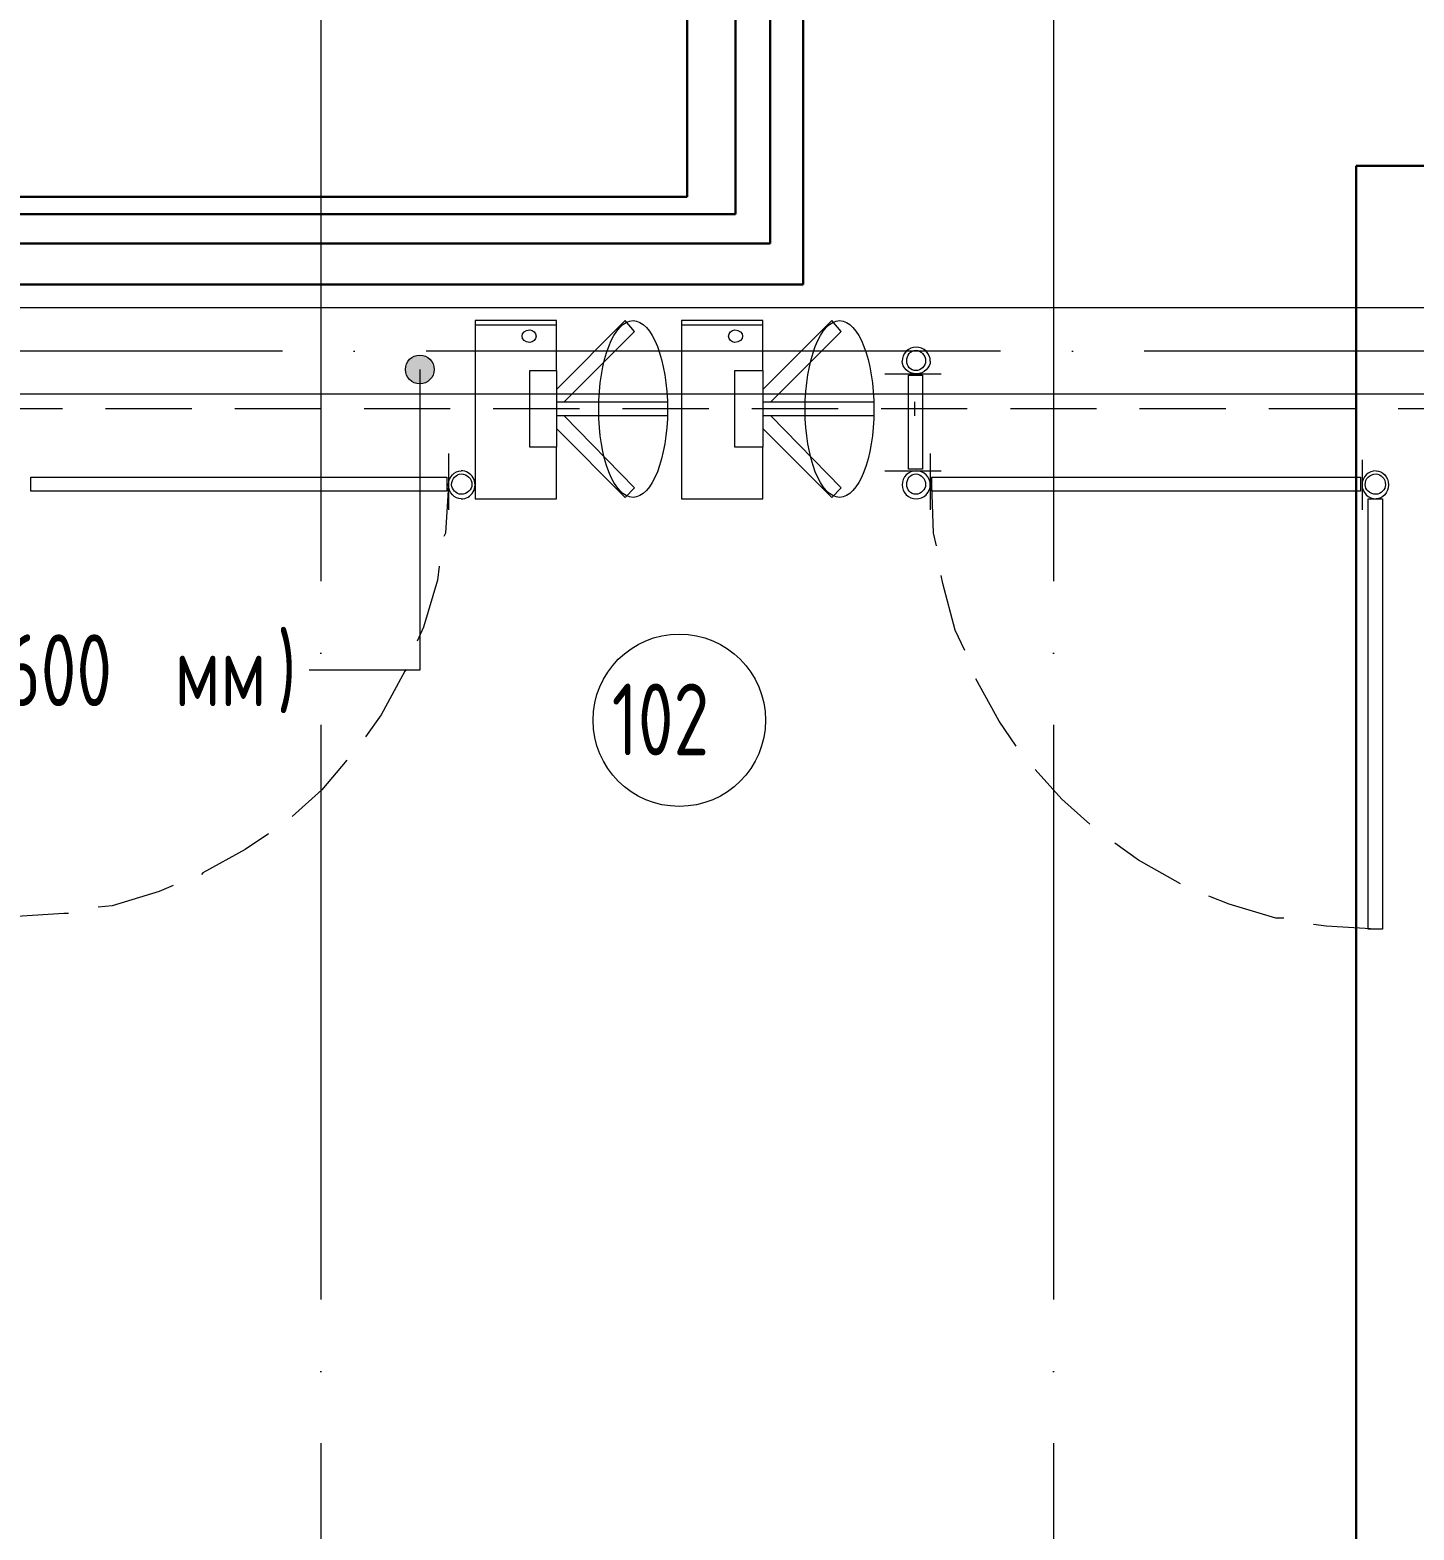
# Model space of a CAD drawing. Header units: millimetres. Extents: x -1073752 to 1436911, y -1379358 to 94781.
# Drawn here: x -1026380 to -1021562, y -915573 to -910352 of the extents above; entities that cross this region are included whole.
import ezdxf

# ---------------------------------------------------------------- set-up
doc = ezdxf.new("R2010")
doc.units = ezdxf.units.MM
for name, pattern in [('ADSK_Линия сетки', [25, 20, -2.5, 0, -2.5]), ('ADSK_Сверху', [450, 300, -150]), ('ADSK_Штриховая_ш3 п1_5', [4.5, 3, -1.5])]:
    doc.linetypes.add(name, pattern=pattern)
for name, color, linetype, lineweight in [('PDF _Геометрия', 7, 'Continuous', 9), ('Аннотация', 7, 'Continuous', 18), ('лс', 5, 'Continuous', 30), ('Марки помещений', 7, 'Continuous', 20), ('Оси', 252, 'Continuous', 9)]:
    doc.layers.add(name, color=color, linetype=linetype, lineweight=lineweight)
doc.layers.add('Линии', color=7, linetype='Continuous', lineweight=9, true_color=0x00a600)
doc.styles.add('GOST Common_3', font='', dxfattribs={"height": 3.5})
doc.styles.get('GOST Common_3').set_extended_font_data('GOST 2.304 type A')

# ---------------------------------------------------------------- blocks, each defined once
blk = doc.blocks.new('1 этаж')
at = {"layer": 'Аннотация', "lineweight": 9, "true_color": 0x636466}
h = blk.add_hatch(color=251, dxfattribs=at)
edge = h.paths.add_edge_path()
edge.add_arc((-32611.8, -14057.8), 50, 0, 360)
at = {"layer": 'PDF _Геометрия', "color": 251, "true_color": 0x636466}
for p, q in [((-32136.1, -13903.9), (-32419.2, -13903.9)), ((-31417.3, -13903.9), (-31700.4, -13903.9)), ((-30992.6, -14072.7), (-30796.5, -14072.7)), ((-32136.1, -14170.7), (-31749.4, -14170.7)), ((-31417.3, -14170.7), (-31030.7, -14170.7)), ((-30889.1, -14170.7), (-30889.1, -14219.7)), ((-31749.4, -14219.7), (-32136.1, -14219.7)), ((-31030.7, -14219.7), (-31417.3, -14219.7)), ((-32511.8, -14350.4), (-32511.8, -14546.4)), ((-30834.6, -14350.4), (-30834.6, -14546.4)), ((-29331.8, -14372.2), (-29331.8, -14546.4)), ((-30992.6, -14410.3), (-30796.5, -14410.3))]:
    blk.add_line(p, q, dxfattribs=at)
at = {"layer": 'PDF _Геометрия', "color": 251, "true_color": 0x636466, "flags": 128}
for points in [[(-32136.1, -14061.8), (-32136.1, -13887.6), (-32419.2, -13887.6), (-32419.2, -14508.3), (-32136.1, -14508.3), (-32136.1, -14328.6), (-32228.6, -14328.6), (-32228.6, -14061.8), (-32136.1, -14061.8), (-32136.1, -14328.6)], [(-32108.8, -14170.7), (-31863.8, -13925.7), (-31896.5, -13887.6), (-32136.1, -14127.2)], [(-31417.3, -14061.8), (-31417.3, -13887.6), (-31700.4, -13887.6), (-31700.4, -14508.3), (-31417.3, -14508.3), (-31417.3, -14328.6), (-31515.3, -14328.6), (-31515.3, -14061.8), (-31417.3, -14061.8), (-31417.3, -14328.6)], [(-31390.1, -14170.7), (-31145, -13925.7), (-31177.7, -13887.6), (-31417.3, -14127.2)], [(-30861.9, -14404.9), (-30910.9, -14404.9), (-30910.9, -14078.2), (-30861.9, -14078.2), (-30861.9, -14404.9)], [(-32108.8, -14219.7), (-31863.8, -14470.2), (-31896.5, -14502.9), (-32136.1, -14263.3)], [(-31390.1, -14219.7), (-31145, -14470.2), (-31177.7, -14502.9), (-31417.3, -14263.3)], [(-33965.6, -14481.1), (-33965.6, -14432.1), (-32517.2, -14432.1), (-32517.2, -14481.1), (-33965.6, -14481.1)], [(-32511.8, -14459.3), (-32522.7, -14628.1), (-32528.1, -14639)], [(-30829.2, -14432.1), (-29337.2, -14432.1), (-29337.2, -14481.1), (-30829.2, -14481.1), (-30829.2, -14432.1)], [(-30812.9, -14671.7), (-30823.8, -14628.1), (-30829.2, -14459.3)], [(-29261, -14508.3), (-29261, -16005.8), (-29310, -16005.8), (-29310, -14508.3), (-29261, -14508.3)], [(-32544.4, -14742.5), (-32549.9, -14791.5), (-32598.9, -14954.8), (-32620.7, -15003.8)], [(-30714.9, -15036.5), (-30747.5, -14965.7), (-30791.1, -14802.4), (-30796.5, -14775.1)], [(-32658.8, -15101.9), (-32664.2, -15107.3), (-32745.9, -15259.8), (-32800.4, -15336)], [(-30535.2, -15368.7), (-30595.1, -15281.5), (-30676.7, -15134.5)], [(-32865.7, -15417.7), (-32952.8, -15521.1), (-33056.3, -15613.7)], [(-30279.2, -15640.9), (-30377.2, -15553.8), (-30469.8, -15450.3)], [(-33138, -15673.6), (-33219.6, -15728.1), (-33366.7, -15809.7), (-33372.1, -15815.2)], [(-29963.4, -15847.8), (-30110.4, -15766.2), (-30192.1, -15706.3)], [(-33470.1, -15853.3), (-33519.1, -15875.1), (-33682.5, -15924.1), (-33731.5, -15929.5)], [(-29604, -15967.6), (-29631.3, -15967.6), (-29794.6, -15918.6), (-29865.4, -15891.4)], [(-33835, -15951.3), (-33851.3, -15951.3), (-34014.6, -15962.2)], [(-29282.8, -16005.8), (-29457, -15994.9), (-29500.6, -15989.4)]]:
    blk.add_lwpolyline(points, dxfattribs=at)
at = {"layer": 'PDF _Геометрия', "color": 251, "true_color": 0x636466}
for centre, start, end in [((-30883.9, -14028.9), 89.7603, 180.2397), ((-30883.9, -14028.9), 89.7603, 180.2397), ((-30883.4, -14028.9), 359.7603, 90.2397), ((-30883.4, -14028.9), 359.7603, 90.2397), ((-32468, -14459.5), 269.7603, 90.2397), ((-32468, -14459.5), 269.7603, 90.2397), ((-30883.9, -14459.1), 89.7603, 180.2397), ((-30883.9, -14459.1), 89.7603, 180.2397), ((-30883.9, -14459.5), 179.7603, 270.2397), ((-30883.9, -14459.5), 179.7603, 270.2397), ((-30883.4, -14459.1), 359.7603, 90.2397), ((-30883.4, -14459.1), 359.7603, 90.2397), ((-30883.4, -14459.5), 269.7603, 0.2397), ((-30883.4, -14459.5), 269.7603, 0.2397), ((-29283, -14459.1), 89.7603, 180.2397), ((-29283, -14459.5), 179.7603, 270.2397)]:
    blk.add_arc(centre, 48.8, start, end, dxfattribs=at)
for points in [[(-32255.8, -13942), (-32255.8, -13931.1), (-32245, -13920.2), (-32228.6, -13920.2)], [(-32228.6, -13920.2), (-32217.7, -13920.2), (-32206.8, -13931.1), (-32206.8, -13942)], [(-31989, -14197.9), (-31989, -14023.7), (-31934.6, -13887.6), (-31869.2, -13887.6)], [(-31869.2, -13887.6), (-31803.9, -13887.6), (-31749.4, -14023.7), (-31749.4, -14197.9)], [(-31537.1, -13942), (-31537.1, -13931.1), (-31526.2, -13920.2), (-31515.3, -13920.2)], [(-31515.3, -13920.2), (-31499, -13920.2), (-31488.1, -13931.1), (-31488.1, -13942)], [(-31270.3, -14197.9), (-31270.3, -14023.7), (-31215.8, -13887.6), (-31150.5, -13887.6)], [(-31150.5, -13887.6), (-31085.1, -13887.6), (-31030.7, -14023.7), (-31030.7, -14197.9)], [(-32228.6, -13963.8), (-32245, -13963.8), (-32255.8, -13952.9), (-32255.8, -13942)], [(-32206.8, -13942), (-32206.8, -13952.9), (-32217.7, -13963.8), (-32228.6, -13963.8)], [(-31515.3, -13963.8), (-31526.2, -13963.8), (-31537.1, -13952.9), (-31537.1, -13942)], [(-31488.1, -13942), (-31488.1, -13952.9), (-31499, -13963.8), (-31515.3, -13963.8)], [(-30916.3, -14029.1), (-30916.3, -14007.4), (-30905.4, -13991), (-30883.7, -13991)], [(-30916.3, -14029.1), (-30916.3, -14007.4), (-30905.4, -13991), (-30883.7, -13991)], [(-30883.7, -13991), (-30867.3, -13991), (-30851, -14007.4), (-30851, -14029.1)], [(-30883.7, -13991), (-30867.3, -13991), (-30851, -14007.4), (-30851, -14029.1)], [(-30883.7, -14072.7), (-30910.9, -14072.7), (-30932.7, -14050.9), (-30932.7, -14029.1)], [(-30883.7, -14072.7), (-30910.9, -14072.7), (-30932.7, -14050.9), (-30932.7, -14029.1)], [(-30883.7, -14061.8), (-30905.4, -14061.8), (-30916.3, -14045.5), (-30916.3, -14029.1)], [(-30883.7, -14061.8), (-30905.4, -14061.8), (-30916.3, -14045.5), (-30916.3, -14029.1)], [(-30834.6, -14029.1), (-30834.6, -14050.9), (-30856.4, -14072.7), (-30883.7, -14072.7)], [(-30851, -14029.1), (-30851, -14045.5), (-30867.3, -14061.8), (-30883.7, -14061.8)], [(-30834.6, -14029.1), (-30834.6, -14050.9), (-30856.4, -14072.7), (-30883.7, -14072.7)], [(-30851, -14029.1), (-30851, -14045.5), (-30867.3, -14061.8), (-30883.7, -14061.8)], [(-31869.2, -14502.9), (-31934.6, -14502.9), (-31989, -14366.8), (-31989, -14197.9)], [(-31749.4, -14197.9), (-31749.4, -14366.8), (-31803.9, -14502.9), (-31869.2, -14502.9)], [(-31150.5, -14502.9), (-31215.8, -14502.9), (-31270.3, -14366.8), (-31270.3, -14197.9)], [(-31030.7, -14197.9), (-31030.7, -14366.8), (-31085.1, -14502.9), (-31150.5, -14502.9)], [(-32511.8, -14459.3), (-32511.8, -14432.1), (-32490, -14410.3), (-32468.2, -14410.3)], [(-32511.8, -14459.3), (-32511.8, -14432.1), (-32490, -14410.3), (-32468.2, -14410.3)], [(-32468.2, -14508.3), (-32490, -14508.3), (-32511.8, -14486.5), (-32511.8, -14459.3)], [(-32468.2, -14508.3), (-32490, -14508.3), (-32511.8, -14486.5), (-32511.8, -14459.3)], [(-32500.9, -14459.3), (-32500.9, -14437.5), (-32484.5, -14421.2), (-32468.2, -14421.2)], [(-32468.2, -14492), (-32484.5, -14492), (-32500.9, -14475.7), (-32500.9, -14459.3)], [(-32468.2, -14421.2), (-32446.4, -14421.2), (-32430.1, -14437.5), (-32430.1, -14459.3)], [(-32430.1, -14459.3), (-32430.1, -14475.7), (-32446.4, -14492), (-32468.2, -14492)], [(-30916.3, -14459.3), (-30916.3, -14437.5), (-30905.4, -14421.2), (-30883.7, -14421.2)], [(-30916.3, -14459.3), (-30916.3, -14437.5), (-30905.4, -14421.2), (-30883.7, -14421.2)], [(-30883.7, -14492), (-30905.4, -14492), (-30916.3, -14475.7), (-30916.3, -14459.3)], [(-30883.7, -14492), (-30905.4, -14492), (-30916.3, -14475.7), (-30916.3, -14459.3)], [(-30883.7, -14421.2), (-30867.3, -14421.2), (-30851, -14437.5), (-30851, -14459.3)], [(-30883.7, -14421.2), (-30867.3, -14421.2), (-30851, -14437.5), (-30851, -14459.3)], [(-30851, -14459.3), (-30851, -14475.7), (-30867.3, -14492), (-30883.7, -14492)], [(-30851, -14459.3), (-30851, -14475.7), (-30867.3, -14492), (-30883.7, -14492)], [(-29320.9, -14459.3), (-29320.9, -14437.5), (-29304.5, -14421.2), (-29282.8, -14421.2)], [(-29282.8, -14492), (-29304.5, -14492), (-29320.9, -14475.7), (-29320.9, -14459.3)], [(-29282.8, -14410.3), (-29261, -14410.3), (-29239.2, -14432.1), (-29239.2, -14459.3)], [(-29282.8, -14421.2), (-29266.4, -14421.2), (-29250.1, -14437.5), (-29250.1, -14459.3)], [(-29239.2, -14459.3), (-29239.2, -14486.5), (-29261, -14508.3), (-29282.8, -14508.3)], [(-29250.1, -14459.3), (-29250.1, -14475.7), (-29266.4, -14492), (-29282.8, -14492)]]:
    blk.add_open_spline(points, degree=3, dxfattribs=at)
at = {"layer": 'Аннотация', "color": 251, "lineweight": 9, "true_color": 0x636466}
for p, q in [((-32611.8, -14057.8), (-32611.8, -15104.6)), ((-32990.3, -15104.6), (-32996.4, -15104.6)), ((-32611.8, -15104.6), (-32990.3, -15104.6))]:
    blk.add_line(p, q, dxfattribs=at)
blk.add_circle((-32611.8, -14057.8), 50, dxfattribs=at)
at = {"layer": 'Линии', "color": 251, "linetype": 'ADSK_Сверху', "ltscale": 100, "true_color": 0x636466}
for p, q in [((-15050.8, -13843.7), (-48260.8, -13843.7)), ((-15050.8, -14143.7), (-48260.8, -14143.7))]:
    blk.add_line(p, q, dxfattribs=at)
at = {"layer": 'Линии', "color": 251, "linetype": 'ADSK_Штриховая_ш3 п1_5', "ltscale": 100, "true_color": 0x636466}
blk.add_line((-40455.8, -14193.7), (-27895.8, -14193.7), dxfattribs=at)
at = {"layer": 'Марки помещений', "color": 251, "true_color": 0x636466}
blk.add_circle((-31708.5, -15278.7), 300, dxfattribs=at)
at = {"layer": 'Оси', "color": 251, "linetype": 'ADSK_Линия сетки', "ltscale": 100, "true_color": 0x636466}
for p, q in [((-32955.8, 32206.9), (-32955.8, -33769.9)), ((-30405.8, 32206.9), (-30405.8, -33769.9)), ((4411.5, -13993.7), (-72528.1, -13993.7))]:
    blk.add_line(p, q, dxfattribs=at)
at = {"layer": 'Аннотация', "color": 251, "true_color": 0x636466, "style": 'GOST Common_3', "width": 0.9}
for s, p in [('=600', (-34185.8, -15229.6)), (')', (-33108.2, -15229.6)), ('мм', (-33465.4, -15229.6))]:
    blk.add_text(s, height=250, dxfattribs=at).set_placement(p)
at = {"layer": 'Марки помещений', "color": 251, "true_color": 0x636466, "style": 'GOST Common_3', "width": 0.9}
blk.add_text('102', height=250, dxfattribs=at).set_placement((-31943.4, -15401))

msp = doc.modelspace()

# ---------------------------------------------------------------- linework, layer by layer
at = {"layer": 'лс', "color": 4}
for p, q in [((-1023689, -884844.9), (-1023689, -911238.1)), ((-1023803.7, -911095.2), (-1023803.7, -884955.2)), ((-1031128.3, -911095.2), (-1023803.7, -911095.2)), ((-1023689, -911238.1), (-1030983.4, -911238.1))]:
    msp.add_line(p, q, dxfattribs=at)
at = {"layer": 'лс'}
for p, q in [((-1024092, -909827.8), (-1024092, -910933.2)), ((-1023924.7, -909833.9), (-1023924.7, -910992.9)), ((-1031584.1, -910933.2), (-1024092, -910933.2)), ((-1031389.1, -910992.9), (-1023924.7, -910992.9))]:
    msp.add_line(p, q, dxfattribs=at)
at = {"layer": 'лс', "color": 5}
for p, q in [((-1010612.3, -910824.2), (-1021764, -910824.2)), ((-1021764, -910824.2), (-1021764, -917323.7))]:
    msp.add_line(p, q, dxfattribs=at)

# ---------------------------------------------------------------- block references
msp.add_blockref('1 этаж', (-992411.4, -897475.7))

doc.saveas('drawing.dxf')
